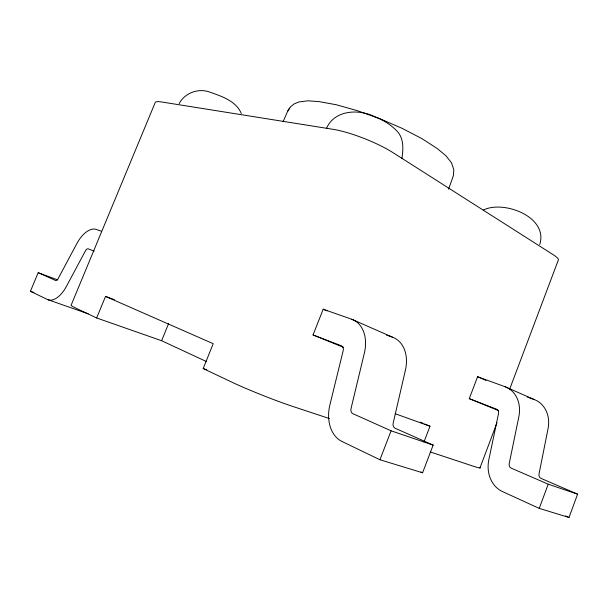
<?xml version="1.0" encoding="UTF-8"?>
<svg xmlns="http://www.w3.org/2000/svg" width="608" height="608" viewBox="0 0 608 608"><rect width="100%" height="100%" fill="white"/><g stroke="black" fill="none" stroke-linecap="round" stroke-linejoin="round"><path stroke-width="0.91" d="M401.964 158.437C403.309 148.945 404.039 138.031 396.598 130.674C390.442 124.382 382.903 119.837 374.718 116.69C358.773 108.718 334.21 109.934 326.45 128.539M539.729 244.515C548.667 216.76 503.356 199.872 483.337 210.072M448.605 189.156L453.363 175.735L453.834 169.693L451.493 162.769L445.854 155.678L437.144 148.474L421.906 138.624L402.458 128.508L380.289 118.894L357.534 110.724L336.444 104.789L318.972 101.582L307.8 100.814L298.878 101.977L294.34 103.816L290.791 106.514L287.599 111.393L283.077 121.714M469.277 398.65L496.622 409.214A4.013 3.336 -70.8 0 1 498.53 413.478L488.832 459.694A29.176 24.746 -76.6 0 0 502.451 491.553L539.235 508.387L569.012 517.476L577.6 494.167L541.052 478.412A4.02 3.488 -78.2 0 1 539.03 473.989L548.066 428.572A27.124 23.15 -71.6 0 0 534.196 399.54L505.104 386.734L477.599 376.732L469.277 398.65L498.378 410.529M539.235 508.387L548.218 484.188L511.222 468.145A4.165 3.534 -76.5 0 1 509.215 463.592L518.875 416.579A28.112 23.385 -70.8 0 0 505.104 386.734M479.955 467.955L496.994 422.758M509.694 389.082L558.463 259.692A37.035 5.829 20 0 0 553.151 254.684L392.684 152.448A43.806 8.535 21.7 0 0 333.29 129.36L161.447 101.946A36.632 5.708 23.2 0 0 155.26 102.433L71.068 305.345A37.24 1.725 21.1 0 0 75.977 308.172L96.634 317.976L161.622 340.731L206.348 361.494M313.052 334.94L341.46 345.823A4.758 3.405 -68.4 0 1 343.178 350.649L329.893 404.89A34.77 25.589 -71.9 0 0 342.053 441.507L379.939 459.762L422.59 472.781L433.147 445.102L395.056 428.199A4.75 3.64 -72.7 0 1 393.178 423.138L405.452 369.998A31.95 23.856 -68.9 0 0 392.487 337.182L351.85 319.299L323.198 309.221L313.052 334.94A44.445 0.464 21.6 0 1 319.747 337.653L343.406 347.305M423.981 441.986L430 426.238L424.764 423.996M379.939 459.762L391.088 430.814L352.868 413.683A4.963 3.656 -71.9 0 1 351.059 408.454L364.359 353.119A33.334 23.864 -68.4 0 0 351.85 319.299M329.407 418.562L292.668 406.402A44.688 2.592 21.6 0 1 232.233 382.341L203.201 368.562L213.203 343.695L105.534 296.408L96.634 317.976M161.622 340.731L168.56 323.669M88.244 313.804A23.378 12.669 -68 0 1 86.572 313.257L47.523 299.546L30.4 291.293L38.19 272.688L57.783 279.923M287.599 111.393L288.42 109.904M288.618 109.584L289.438 108.087M179.162 103.603C184.756 93.016 198.041 88.023 209.327 91.937C221.213 96.178 236.048 100.784 241.315 113.514M430.266 451.949L473.29 466.192A37.666 1.756 22.1 0 0 479.712 467.354M203.201 368.562L206.766 369.77M391.088 430.814L433.147 445.102M548.218 484.188L577.6 494.167M101.483 231.268L96.3 229.444A24.571 12.958 -66.9 0 0 76.912 243.474L58.17 278.548A3.443 1.771 -67.8 0 1 55.495 280.44L38.19 272.688M30.4 291.293L33.911 292.532M386.361 335L392.487 337.182M395.17 413.714L430 426.238M527.242 396.994L534.196 399.54M105.534 296.408L114.357 299.668M94.225 251.15L88.236 248.854A3.511 1.847 -66.9 0 0 85.439 250.846L66.409 286.414A24.115 12.38 -67.8 0 1 47.523 299.546M420.402 422.134L423.024 423.252M477.599 376.732L486.035 380.426M565.63 515.941L569.012 517.476M420.911 471.983L422.59 472.781M323.198 309.221A44.361 1.588 21.6 0 1 327.02 310.855"/></g></svg>
